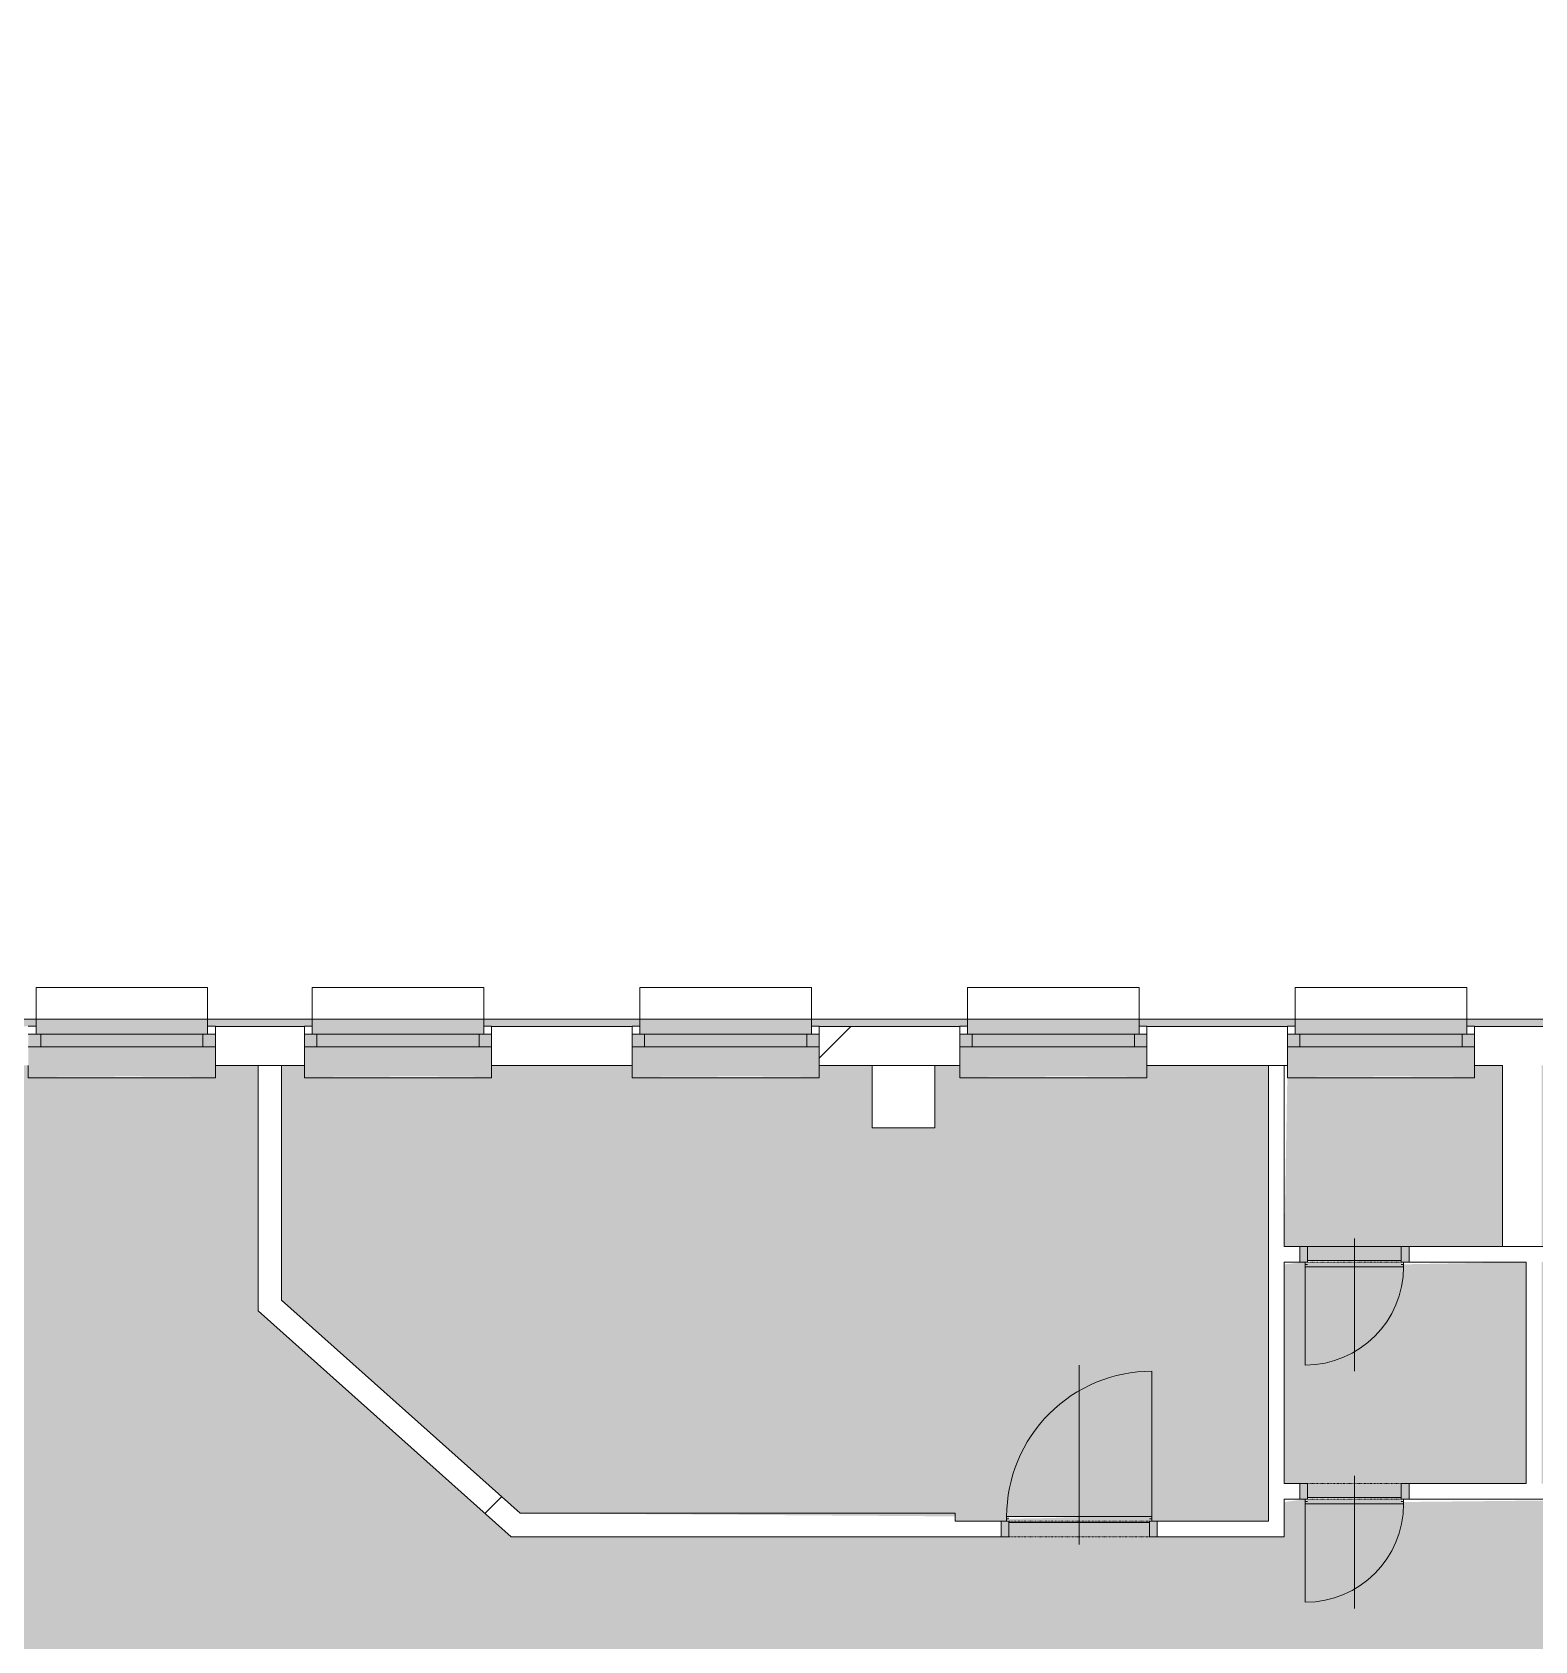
# Model space of a CAD drawing. Header units: millimetres. Extents: x -17526 to 472153, y -45352 to 20466.
# Drawn here: x 60352 to 69983, y -22415 to -12107 of the extents above; entities that cross this region are included whole.
import ezdxf

# ---------------------------------------------------------------- set-up
doc = ezdxf.new("R2010")
doc.units = ezdxf.units.MM
doc.linetypes.add('Čerchovaná se dvěma tečkami', pattern=[2.59, 1, -0.53, 0, -0.53, 0, -0.53])
for name, color, linetype, lineweight in [('A-DETL-GENF', 92, 'Continuous', 9), ('A-DETL-THIN', 151, 'Continuous', 9), ('A-DOOR', 31, 'Continuous', 9), ('A-DOOR-FRAM', 31, 'Continuous', 9), ('A-FLOR', 192, 'Continuous', 9), ('A-GENM', 13, 'Continuous', 9), ('A-GLAZ', 151, 'Continuous', 9), ('A-WALL', 113, 'Continuous', 9), ('A-WALL-PATT', 111, 'Continuous', 9), ('Q-SPCQ', 91, 'Continuous', 9), ('S-COLS', 52, 'Continuous', 9)]:
    doc.layers.add(name, color=color, linetype=linetype, lineweight=lineweight)
pattern_1 = [(45, (0, 0), (-4242.64, 4242.64), [])]

# ---------------------------------------------------------------- blocks, each defined once
blk = doc.blocks.new('DVERE_1k_oblozka - DD03_01_900x1970_koupelna-1549518-Mapka _ závislý 3')
at = {"layer": 'A-DOOR'}
h = blk.add_hatch(color=151, dxfattribs=at)
h.paths.add_polyline_path([(-500, 53), (-500, -47), (-450, -47), (-450, 53)])
h.paths.add_polyline_path([(500, 53), (450, 53), (450, -47), (500, -47)])
blk.add_hatch(color=151, dxfattribs=at).paths.add_polyline_path([(-450, -37), (-465, -77), (450, -62), (450, -37)])
for p, q in [((-500, 53), (-450, 53)), ((-500, -47), (-500, 53)), ((-450, 53), (-450, -47)), ((0, 103), (0, -1047)), ((450, 53), (500, 53)), ((450, -47), (450, 53)), ((500, 53), (500, -47)), ((-450, -47), (-500, -47)), ((-465, -47), (-465, -1007)), ((-465, -62), (-450, -62)), ((-465, -77), (-465, -62)), ((465, -77), (-465, -77)), ((-450, -37), (450, -37)), ((355, -77), (-355, -77)), ((500, -47), (450, -47)), ((450, -62), (465, -62)), ((465, -77), (465, -47)), ((465, -62), (465, -77))]:
    blk.add_line(p, q, dxfattribs=at)
at = {"layer": 'A-DOOR', "linetype": 'Čerchovaná se dvěma tečkami'}
for p, q in [((-450, 53), (450, 53)), ((-450, -47), (450, -47))]:
    blk.add_line(p, q, dxfattribs=at)
at = {"layer": 'A-DOOR'}
blk.add_arc((-465, -77), 930, 270, 0, dxfattribs=at)
at = {"layer": 'A-DOOR-FRAM'}
for p, q in [((-500, 53), (-450, 53)), ((-450, 53), (-450, -47)), ((450, -47), (450, 53)), ((500, 53), (450, 53)), ((-450, -47), (-500, -47)), ((450, -47), (500, -47))]:
    blk.add_line(p, q, dxfattribs=at)
blk = doc.blocks.new('DVERE_1k_oblozka - DD03_01_600x1970_koupelna-1549511-Mapka _ závislý 3')
at = {"layer": 'A-DOOR'}
h = blk.add_hatch(color=151, dxfattribs=at)
h.paths.add_polyline_path([(-300, -47), (-300, 53), (-350, 53), (-350, -47)])
h.paths.add_polyline_path([(300, -47), (350, -47), (350, 53), (300, 53)])
blk.add_hatch(color=151, dxfattribs=at).paths.add_polyline_path([(315, -77), (300, -37), (-300, -47), (-315, -77), (-109, -77)])
for p, q in [((-350, 53), (-300, 53)), ((-350, -47), (-350, 53)), ((-300, 53), (-300, -47)), ((0, 103), (0, -747)), ((300, 53), (350, 53)), ((300, -47), (300, 53)), ((350, 53), (350, -47)), ((-300, -47), (-350, -47)), ((-315, -47), (-315, -707)), ((-315, -62), (-300, -62)), ((-315, -77), (-315, -62)), ((315, -77), (-315, -77)), ((-300, -37), (300, -37)), ((205, -77), (-205, -77)), ((350, -47), (300, -47)), ((300, -62), (315, -62)), ((315, -77), (315, -47)), ((315, -62), (315, -77))]:
    blk.add_line(p, q, dxfattribs=at)
at = {"layer": 'A-DOOR', "linetype": 'Čerchovaná se dvěma tečkami'}
for p, q in [((-300, 53), (300, 53)), ((-300, -47), (300, -47))]:
    blk.add_line(p, q, dxfattribs=at)
at = {"layer": 'A-DOOR'}
blk.add_arc((-315, -77), 630, 270, 0, dxfattribs=at)
at = {"layer": 'A-DOOR-FRAM'}
for p, q in [((-350, 53), (-300, 53)), ((-300, 53), (-300, -47)), ((300, -47), (300, 53)), ((350, 53), (300, 53)), ((-300, -47), (-350, -47)), ((300, -47), (350, -47))]:
    blk.add_line(p, q, dxfattribs=at)
blk = doc.blocks.new('OKNO_1k_nadsvetlik - OKNO_1k_nadsvetlik_1200 x 1500-1969479-Mapka _ závislý 3')
at = {"layer": 'A-GLAZ'}
h = blk.add_hatch(color=256, dxfattribs=at)
h.paths.add_polyline_path([(600, -5), (600, 75), (520, 75), (520, -5)])
h.paths.add_polyline_path([(-520, -5), (-520, 75), (-600, 75), (-600, -5)])
blk.add_hatch(color=256, dxfattribs=at).paths.add_polyline_path([(-520, -5), (520, -5), (520, 75), (-520, 75)])
for p, q in [((-550, 126), (-600, 126)), ((-550, 75), (-550, 126)), ((550, 126), (550, 75)), ((600, 126), (550, 126)), ((-600, 75), (-550, 75)), ((-520, 75), (-600, 75)), ((520, 75), (-520, 75)), ((-520, 75), (-520, -5)), ((600, 75), (520, 75)), ((520, -5), (520, 75)), ((550, 75), (600, 75)), ((-600, -5), (-520, -5)), ((-520, -5), (520, -5)), ((520, -5), (600, -5))]:
    blk.add_line(p, q, dxfattribs=at)
blk = doc.blocks.new('parapet s nosem_vnitní - parapet s nosem_vnitní-1280356-Mapka _ závislý 3')
at = {"layer": 'A-GENM'}
for points in [[(-600, -190), (600, -190), (600, 0), (-600, 0), (-600, -120)], [(600, -197), (600, -190), (-233, -197)]]:
    blk.add_hatch(color=151, dxfattribs=at).paths.add_polyline_path(points)
for p, q in [((-600, -190), (-600, -120)), ((-600, -190), (-600, -200)), ((-600, -200), (600, -200)), ((-600, -200), (600, -200)), ((600, -120), (600, -190)), ((600, -200), (600, -190))]:
    blk.add_line(p, q, dxfattribs=at)
blk = doc.blocks.new('parapet_ext - parapet_ext-1802071-Mapka _ závislý 3')
at = {"layer": 'Q-SPCQ'}
blk.add_hatch(color=151, dxfattribs=at).paths.add_polyline_path([(-520, 0), (550, 0), (550, 96), (-550, 96), (-550, 0)])
for p, q in [((-550, 96), (-550, 300)), ((-550, 300), (550, 300)), ((550, 300), (550, 96)), ((-550, 51), (-550, 96)), ((550, 96), (550, 51))]:
    blk.add_line(p, q, dxfattribs=at)
blk = doc.blocks.new('OKNO_1k_nadsvetlik - OKNO_1k_nadsvetlik_1200 x 1500-V10-Mapka _ závislý 3')
at = {"layer": 'A-GLAZ'}
h = blk.add_hatch(color=256, dxfattribs=at)
h.paths.add_polyline_path([(600, -5), (600, 75), (520, 75), (520, -5)])
h.paths.add_polyline_path([(-600, -5), (-520, -5), (-520, 75), (-600, 75)])
blk.add_hatch(color=256, dxfattribs=at).paths.add_polyline_path([(-520, -5), (520, -5), (520, 75), (-520, 75)])
for p, q in [((-550, 126), (-600, 126)), ((-550, 75), (-550, 126)), ((550, 126), (550, 75)), ((600, 126), (550, 126)), ((-600, 75), (-550, 75)), ((-520, 75), (-600, 75)), ((520, 75), (-520, 75)), ((-520, 75), (-520, -5)), ((600, 75), (520, 75)), ((520, -5), (520, 75)), ((550, 75), (600, 75)), ((-600, -5), (-520, -5)), ((-520, -5), (520, -5)), ((520, -5), (600, -5))]:
    blk.add_line(p, q, dxfattribs=at)
blk = doc.blocks.new('parapet s nosem_vnitní - parapet s nosem_vnitní-V11-Mapka _ závislý 3')
at = {"layer": 'A-GENM'}
for points in [[(-600, -190), (600, -190), (600, 0), (-600, 0), (-600, -120)], [(600, -197), (600, -190), (-279, -197)]]:
    blk.add_hatch(color=151, dxfattribs=at).paths.add_polyline_path(points)
for p, q in [((-600, -190), (-600, -120)), ((-600, -190), (-600, -200)), ((-600, -200), (600, -200)), ((-600, -200), (600, -200)), ((600, -120), (600, -190)), ((600, -200), (600, -190))]:
    blk.add_line(p, q, dxfattribs=at)
blk = doc.blocks.new('OKNO_1k_nadsvetlik - OKNO_1k_nadsvetlik_1200 x 1500-V12-Mapka _ závislý 3')
at = {"layer": 'A-GLAZ'}
h = blk.add_hatch(color=256, dxfattribs=at)
h.paths.add_polyline_path([(600, -5), (600, 75), (520, 75), (520, -5)])
h.paths.add_polyline_path([(-600, -5), (-520, -5), (-520, 75), (-600, 75)])
blk.add_hatch(color=256, dxfattribs=at).paths.add_polyline_path([(-520, -5), (520, -5), (520, 75), (-520, 75)])
for p, q in [((-550, 126), (-600, 126)), ((-550, 75), (-550, 126)), ((550, 126), (550, 75)), ((600, 126), (550, 126)), ((-600, 75), (-550, 75)), ((-520, 75), (-600, 75)), ((520, 75), (-520, 75)), ((-520, 75), (-520, -5)), ((600, 75), (520, 75)), ((520, -5), (520, 75)), ((550, 75), (600, 75)), ((-600, -5), (-520, -5)), ((-520, -5), (520, -5)), ((520, -5), (600, -5))]:
    blk.add_line(p, q, dxfattribs=at)
blk = doc.blocks.new('parapet s nosem_vnitní - parapet s nosem_vnitní-V13-Mapka _ závislý 3')
at = {"layer": 'A-GENM'}
for points in [[(-600, -190), (600, -190), (600, 0), (-600, 0), (-600, -120)], [(600, -197), (600, -190), (-187, -197)]]:
    blk.add_hatch(color=151, dxfattribs=at).paths.add_polyline_path(points)
for p, q in [((-600, -190), (-600, -120)), ((-600, -190), (-600, -200)), ((-600, -200), (600, -200)), ((-600, -200), (600, -200)), ((600, -120), (600, -190)), ((600, -200), (600, -190))]:
    blk.add_line(p, q, dxfattribs=at)
blk = doc.blocks.new('OKNO_1k_nadsvetlik - OKNO_1k_nadsvetlik_1200 x 1500-V14-Mapka _ závislý 3')
at = {"layer": 'A-GLAZ'}
h = blk.add_hatch(color=256, dxfattribs=at)
h.paths.add_polyline_path([(600, -5), (600, 75), (520, 75), (520, -5)])
h.paths.add_polyline_path([(-520, -5), (-520, 75), (-600, 75), (-600, -5)])
blk.add_hatch(color=256, dxfattribs=at).paths.add_polyline_path([(-520, -5), (520, -5), (520, 75), (-520, 75)])
for p, q in [((-550, 126), (-600, 126)), ((-550, 75), (-550, 126)), ((550, 126), (550, 75)), ((600, 126), (550, 126)), ((-600, 75), (-550, 75)), ((-520, 75), (-600, 75)), ((520, 75), (-520, 75)), ((-520, 75), (-520, -5)), ((600, 75), (520, 75)), ((520, -5), (520, 75)), ((550, 75), (600, 75)), ((-600, -5), (-520, -5)), ((-520, -5), (520, -5)), ((520, -5), (600, -5))]:
    blk.add_line(p, q, dxfattribs=at)
blk = doc.blocks.new('parapet s nosem_vnitní - parapet s nosem_vnitní-V15-Mapka _ závislý 3')
at = {"layer": 'A-GENM'}
for points in [[(-600, -190), (600, -190), (600, 0), (-600, 0), (-600, -120)], [(600, -197), (600, -190), (-141, -197)]]:
    blk.add_hatch(color=151, dxfattribs=at).paths.add_polyline_path(points)
for p, q in [((-600, -190), (-600, -120)), ((-600, -190), (-600, -200)), ((-600, -200), (600, -200)), ((-600, -200), (600, -200)), ((600, -120), (600, -190)), ((600, -200), (600, -190))]:
    blk.add_line(p, q, dxfattribs=at)
blk = doc.blocks.new('OKNO_1k_nadsvetlik - OKNO_1k_nadsvetlik_1200 x 1500-V16-Mapka _ závislý 3')
at = {"layer": 'A-GLAZ'}
h = blk.add_hatch(color=256, dxfattribs=at)
h.paths.add_polyline_path([(600, -5), (600, 75), (520, 75), (520, -5)])
h.paths.add_polyline_path([(-600, -5), (-520, -5), (-520, 75), (-600, 75)])
blk.add_hatch(color=256, dxfattribs=at).paths.add_polyline_path([(-520, -5), (520, -5), (520, 75), (-520, 75)])
for p, q in [((-550, 126), (-600, 126)), ((-550, 75), (-550, 126)), ((550, 126), (550, 75)), ((600, 126), (550, 126)), ((-600, 75), (-550, 75)), ((-520, 75), (-600, 75)), ((520, 75), (-520, 75)), ((-520, 75), (-520, -5)), ((600, 75), (520, 75)), ((520, -5), (520, 75)), ((550, 75), (600, 75)), ((-600, -5), (-520, -5)), ((-520, -5), (520, -5)), ((520, -5), (600, -5))]:
    blk.add_line(p, q, dxfattribs=at)
blk = doc.blocks.new('parapet s nosem_vnitní - parapet s nosem_vnitní-V17-Mapka _ závislý 3')
at = {"layer": 'A-GENM'}
for points in [[(-600, -190), (600, -190), (600, 0), (-600, 0), (-600, -120)], [(600, -197), (600, -190), (-424, -197)]]:
    blk.add_hatch(color=151, dxfattribs=at).paths.add_polyline_path(points)
for p, q in [((-600, -190), (-600, -120)), ((-600, -190), (-600, -200)), ((-600, -200), (600, -200)), ((-600, -200), (600, -200)), ((600, -120), (600, -190)), ((600, -200), (600, -190))]:
    blk.add_line(p, q, dxfattribs=at)

msp = doc.modelspace()

# ---------------------------------------------------------------- hatches: boundary and pattern name
at = {"layer": 'A-DETL-GENF'}
h = msp.add_hatch(color=151, dxfattribs=at)
h.paths.add_polyline_path([(77598, -23537), (77598, -23437), (75544, -23436), (75495, -23331), (74767, -23154), (75827, -22659), (75099, -22483), (75050, -22377), (73337, -22377), (73337, -23531), (77440, -23537)])
h.paths.add_polyline_path([(52787, -23449), (53491, -23449), (53476, -23166), (53461, -23166), (53476, -22266), (53491, -22251), (53491, -21375), (53271, -21375), (53271, -21125), (53491, -21125), (53491, -19774), (53241, -19774), (53241, -19524), (53490, -19524), (53456, -18120), (53414, -17412), (52625, -17441), (52622, -17444), (51725, -17434), (51722, -17426), (50845, -17457), (50842, -17459), (49945, -17454), (49942, -17442), (48747, -17456), (48747, -19580), (49780, -19580), (51257, -21056), (51257, -23449), (51887, -23449), (51887, -23374), (52787, -23379)])
h.paths.add_polyline_path([(53747, -21566), (54117, -21566), (54117, -19130), (53741, -19114), (53741, -21566)])
h.paths.add_polyline_path([(54317, -21566), (54333, -21566), (54317, -21526)])
h.paths.add_polyline_path([(95207, -20315), (96140, -20315), (96140, -17928), (91514, -17928), (91514, -19075), (94484, -19075), (94484, -19175), (93889, -19176), (93945, -19296), (94464, -19422), (94464, -19640), (93579, -20061), (94394, -20259), (94420, -20315), (94450, -20315)])
h.paths.add_polyline_path([(58351, -20291), (58336, -20151), (58321, -20151), (58336, -19551), (58351, -19536), (58351, -19114), (55501, -19114), (55559, -19238), (56386, -19461), (55501, -19873), (55501, -20109), (56024, -20237), (56049, -20291), (57247, -20291)])
h.paths.add_polyline_path([(58449, -20151), (58451, -20151), (58449, -19551), (58361, -19551), (58361, -20151), (58426, -20151)])
h.paths.add_polyline_path([(59476, -18728), (59712, -18728), (59712, -18608), (58612, -18608), (58612, -18728), (58702, -18728)])
h.paths.add_polyline_path([(59762, -18528), (59762, -18432), (57270, -18442), (57270, -18478), (58562, -18478), (58562, -18528), (59712, -18528)])
h.paths.add_polyline_path([(60012, -18478), (60377, -18477), (60377, -18432), (60012, -18432)])
h.paths.add_polyline_path([(67497, -18478), (68447, -18477), (68447, -18432), (67447, -18432), (67447, -18477), (67497, -18477)])
h.paths.add_polyline_path([(70027, -18478), (70189, -18477), (70189, -18432), (69547, -18432), (69547, -18477), (69777, -18478)])
h.paths.add_polyline_path([(71347, -18478), (71368, -18455), (71347, -18432), (71239, -18432), (71239, -18477), (71289, -18478)])
h.paths.add_polyline_path([(65737, -18478), (66347, -18477), (66347, -18432), (65347, -18432), (65347, -18477), (65397, -18478)])
h.paths.add_polyline_path([(61951, -18478), (62147, -18477), (62147, -18432), (61477, -18432), (61477, -18477), (61801, -18478)])
h.paths.add_polyline_path([(53732, -18478), (53767, -18478), (53767, -16846), (53747, -16846), (53747, -17196), (53659, -17196), (53724, -18472), (53724, -18478)])
h.paths.add_polyline_path([(54342, -18478), (57020, -18478), (57012, -17225), (54017, -17225), (54017, -18478), (54333, -18478)])
h.paths.add_polyline_path([(64197, -18478), (64197, -18477), (64247, -18477), (64247, -18432), (63247, -18432), (63247, -18477), (63297, -18478)])
h.paths.add_polyline_path([(95175, -17238), (96390, -17238), (96390, -17143), (95274, -17143), (95275, -17238), (95207, -17238)])
h.paths.add_polyline_path([(94973, -16893), (94523, -16893), (94523, -16493), (94972, -16493), (94972, -16613)])
h.paths.add_polyline_path([(91545, -17238), (94975, -17238), (94967, -15305), (91564, -15317), (91575, -15516), (91590, -15516), (91561, -16317), (91546, -16317), (91530, -17238)])
h.paths.add_polyline_path([(77440, -17238), (77627, -17238), (77627, -17170), (78146, -17170), (78142, -15722), (75375, -15722), (75375, -15862), (75285, -15862), (75285, -16662), (75375, -16662), (75375, -17238), (76933, -17238)])
h.paths.add_polyline_path([(71788, -17238), (75275, -17238), (75260, -16662), (75245, -16662), (75260, -15862), (75275, -15847), (75260, -15722), (71706, -15722), (71713, -16250), (71783, -16251), (71788, -17238)])
h.paths.add_polyline_path([(91414, -17238), (91430, -17238), (91464, -16315), (91536, -16315), (91536, -15516), (91460, -15515), (91461, -15317), (90132, -15322), (90129, -13417), (90219, -13417), (90218, -12617), (90128, -12617), (90124, -9897), (90214, -9897), (90213, -9097), (90123, -9097), (90119, -6517), (90209, -6517), (90208, -5717), (90118, -5717), (90116, -4805), (89842, -4820), (89842, -4835), (89042, -4820), (89027, -4805), (88539, -4805), (88538, -7501), (88924, -7494), (88931, -7894), (88511, -7901), (88510, -10505), (88918, -10491), (88932, -10891), (88483, -10907), (88504, -11225), (88510, -11225), (88497, -13225), (88477, -13225), (88496, -14215), (88503, -14215), (88489, -16215), (88469, -16215), (88489, -16493), (88932, -16493), (88932, -16893), (88467, -16893), (88469, -17238), (91309, -17238)])
h.paths.add_polyline_path([(71347, -16302), (71358, -16301), (71347, -16301)])
h.paths.add_polyline_path([(78140, -15622), (78141, -15622), (78137, -15215), (78015, -15216), (78020, -14216), (78137, -14215), (78131, -13220), (78009, -13220), (78014, -12221), (78131, -12220), (78128, -11931), (77710, -11933), (77708, -11533), (78128, -11531), (78121, -11220), (78002, -11221), (78007, -10221), (78124, -10220), (78118, -9215), (77996, -9215), (78001, -8216), (78118, -8215), (78107, -7215), (77990, -7216), (77995, -6216), (78112, -6215), (78107, -5950), (77709, -5950), (77709, -5392), (76235, -5392), (76235, -15622), (76695, -15607), (76695, -15592), (77595, -15607), (77610, -15622), (78137, -15622)])
h.paths.add_polyline_path([(72826, -15622), (76135, -15622), (76120, -14602), (76105, -14602), (76120, -13802), (76135, -13787), (76135, -12893), (71693, -12952), (71701, -13745), (71772, -13745), (71767, -14745), (71701, -14746), (71706, -15622)])
h.paths.add_polyline_path([(90231, -15201), (94967, -15185), (94953, -14407), (94835, -14408), (94844, -12408), (94956, -12407), (94953, -11717), (90226, -11717), (90244, -12616), (90258, -12617), (90243, -13417), (90229, -13417), (90229, -13467)])
h.paths.add_polyline_path([(88174, -14214), (88174, -14214), (88175, -13578)])
h.paths.add_polyline_path([(71743, -12852), (76135, -12793), (76120, -12662), (76105, -12662), (76120, -11862), (76135, -11847), (76135, -5528), (72092, -5528), (72092, -5928), (71710, -5928), (71734, -6200), (71737, -6200), (71721, -7200), (71716, -7201), (71744, -8200), (71746, -8200), (71730, -9200), (71726, -9201), (71753, -10210), (71755, -10210), (71750, -11210), (71735, -11211), (71738, -11534), (72111, -11534), (72123, -11922), (71738, -11935), (71741, -12442)])
h.paths.add_polyline_path([(94543, -11617), (94543, -10497), (94953, -10497), (94940, -10407), (94819, -10408), (94828, -8408), (94940, -8407), (94939, -8217), (90221, -8217), (90239, -9096), (90253, -9097), (90238, -9897), (90224, -9897), (90239, -11617), (91238, -11617), (91238, -11017), (91558, -11017), (91558, -11617), (93363, -11617)])
h.paths.add_polyline_path([(88182, -11224), (88182, -11224), (88183, -10907)])
h.paths.add_polyline_path([(78324, -10220), (78324, -10220), (78324, -10171)])
h.paths.add_polyline_path([(78318, -8215), (78318, -8215), (78317, -7901)])
h.paths.add_polyline_path([(88190, -8214), (88190, -8214), (88191, -7901)])
h.paths.add_polyline_path([(94939, -8117), (94928, -7407), (94807, -7408), (94816, -5408), (94928, -5407), (94925, -4805), (90216, -4805), (90234, -5716), (90248, -5717), (90233, -6517), (90219, -6517), (90226, -8117), (94529, -8117), (94529, -7517), (94936, -7517), (94938, -7901)])
h.paths.add_polyline_path([(78312, -6215), (78312, -6215), (78311, -5950)])
h.paths.add_polyline_path([(89872, -4705), (94925, -4705), (94924, -4398), (94796, -4398), (94804, -2398), (94916, -2397), (94911, -1905), (94524, -1906), (94523, -1466), (92103, -1498), (92102, -1504), (90103, -1495), (90102, -1483), (88955, -1489), (88955, -1897), (88547, -1899), (88547, -4705), (89842, -4705)])
at = {"layer": 'A-FLOR'}
h = msp.add_hatch(color=151, dxfattribs=at)
h.paths.add_polyline_path([(69940, -30077), (70430, -30077), (70430, -29899), (71630, -29907), (71630, -30077), (71740, -30077), (71740, -29536), (72140, -29536), (72140, -24894), (71350, -24909), (71347, -24924), (70550, -24909), (70535, -24894), (69940, -24894), (69940, -29907)])
h.paths.add_polyline_path([(63015, -30047), (63250, -30047), (63250, -29897), (65650, -29907), (65650, -30047), (65744, -30042), (65744, -29677), (65994, -29677), (65994, -26755), (64257, -25177), (64160, -25192), (64160, -25207), (63260, -25192), (63245, -25177), (63028, -25177), (63016, -29474)])
h.paths.add_polyline_path([(54250, -30047), (54250, -29902), (55150, -29907), (55150, -30047), (55450, -30047), (55450, -29899), (56650, -29907), (56650, -30047), (56951, -30047), (56951, -23684), (56233, -23708), (56228, -23718), (55328, -23703), (55328, -23693), (54161, -23700), (54161, -23970), (53741, -23970), (53741, -24139), (53820, -24139), (53811, -25639), (53741, -25639), (53741, -29536), (54141, -29536), (54160, -30047)])
h.paths.add_polyline_path([(62865, -30047), (62865, -25177), (62630, -25192), (62630, -25207), (61730, -25192), (61715, -25177), (61680, -25177), (61667, -25177), (59851, -26630), (59891, -29677), (60251, -29677), (60251, -29897), (62650, -29907), (62650, -30047), (62865, -30047)])
h.paths.add_polyline_path([(57101, -30047), (57250, -30047), (57250, -29897), (59650, -29907), (59650, -30047), (59740, -30042), (59700, -26558), (61489, -25127), (61291, -24955), (61270, -24943), (60666, -24296), (60666, -24274), (60251, -23844), (60251, -23917), (59851, -23917), (59849, -23667), (57101, -23699), (57101, -29907)])
h.paths.add_polyline_path([(66144, -30047), (66240, -30042), (66240, -29847), (69840, -29847), (69840, -23687), (66137, -23687), (66137, -23937), (65737, -23937), (65737, -23710), (65208, -24290), (65198, -24312), (64568, -24933), (64552, -24937), (64408, -25102), (66144, -26688), (66144, -30042)])
h.paths.add_polyline_path([(95610, -28719), (95740, -28719), (95740, -28319), (96140, -28319), (96140, -25308), (91709, -25276), (91724, -25291), (90809, -25267), (90794, -25252), (90125, -25252), (90125, -28719), (90190, -28719), (90190, -28640), (92590, -28649), (92590, -28719), (93190, -28719), (93190, -28642), (94390, -28649), (94390, -28719), (94710, -28719), (94710, -28644), (95610, -28649)])
h.paths.add_polyline_path([(83600, -28719), (83725, -28719), (83725, -28319), (84125, -28339), (84125, -28719), (84240, -28719), (84240, -28640), (86640, -28649), (86640, -28719), (86700, -28719), (86700, -25759), (86840, -25759), (86835, -24859), (86700, -24859), (86700, -24282), (86727, -24282), (85888, -23477), (85976, -23368), (85335, -22753), (85238, -22854), (85061, -22684), (83730, -22684), (83730, -22434), (83350, -22434), (83350, -22294), (82550, -22294), (82550, -22434), (81505, -22434), (81505, -22294), (80705, -22294), (80705, -22434), (80320, -22434), (80320, -22684), (80025, -22684), (80025, -28590), (83600, -28599)])
h.paths.add_polyline_path([(89725, -28719), (89725, -28319), (89975, -28319), (89975, -24432), (86850, -24432), (86865, -24859), (86880, -24859), (86865, -25759), (86850, -25774), (86850, -28719), (87140, -28719), (87140, -28640), (89540, -28649), (89540, -28719)])
h.paths.add_polyline_path([(79400, -28719), (79925, -28719), (79925, -23677), (79309, -23682), (79323, -23697), (78508, -23668), (78493, -23653), (78128, -23652), (78128, -23957), (77700, -23957), (77690, -26068), (77690, -28319), (78090, -28339), (78090, -28719), (78200, -28719), (78200, -28642), (79400, -28649)])
h.paths.add_polyline_path([(91709, -25251), (91711, -25111), (96140, -25158), (96140, -24364), (96061, -24364), (96070, -22864), (96140, -22864), (96140, -22684), (95740, -22684), (95739, -22468), (91697, -22421), (91522, -22682), (91524, -22692), (90946, -23402), (90930, -23405), (90125, -24439), (90125, -25094), (90811, -25102), (90811, -25242), (91709, -25251)])
h.paths.add_polyline_path([(72400, -25069), (72400, -24889), (77590, -24889), (77587, -23647), (72240, -23647), (72240, -24889), (72390, -24894), (72397, -25019)])
h.paths.add_polyline_path([(63210, -25027), (64268, -25016), (65696, -23537), (69640, -23537), (69640, -23167), (69940, -23167), (69940, -24794), (72140, -24794), (72140, -23937), (71740, -23937), (71740, -23527), (73337, -23527), (73337, -22377), (76977, -22377), (76978, -21817), (78037, -21817), (78030, -23437), (77598, -23437), (77598, -23537), (78510, -23553), (78510, -23643), (79309, -23643), (79310, -23567), (79925, -23567), (79925, -22684), (79900, -22684), (79900, -22234), (80320, -22234), (80320, -22284), (80705, -22269), (80705, -22254), (81505, -22269), (81520, -22284), (82550, -22269), (82550, -22254), (83350, -22269), (83365, -22284), (84130, -22284), (84130, -22534), (85121, -22534), (85352, -22735), (85374, -22735), (86002, -23358), (86002, -23379), (86943, -24282), (90057, -24282), (90842, -23303), (90952, -23360), (91469, -22668), (91381, -22582), (91532, -22355), (91538, -21754), (91628, -21754), (91628, -20955), (91547, -20954), (91548, -20380), (91514, -20379), (91514, -19226), (91489, -19226), (91489, -19175), (91414, -19175), (91399, -18955), (91384, -18955), (91399, -18355), (91414, -18340), (91414, -17238), (88466, -17238), (88465, -17408), (87440, -17408), (87440, -17535), (86240, -17528), (86240, -17408), (86001, -17408), (86026, -20311), (85240, -20303), (85240, -20201), (84440, -20201), (84440, -20311), (81040, -20332), (79990, -20354), (79990, -20188), (79600, -20188), (79600, -20098), (78800, -20098), (78800, -20188), (77760, -20188), (77753, -17808), (77627, -17808), (77627, -17238), (75375, -17238), (75390, -17852), (75405, -17852), (75390, -18652), (75375, -18667), (75390, -19775), (75405, -19775), (75390, -20375), (75375, -20390), (75375, -20657), (73272, -20657), (73272, -20281), (73124, -20296), (73124, -20311), (72524, -20296), (72509, -20281), (72109, -20281), (72109, -21508), (71460, -21526), (71457, -21538), (70857, -21523), (70842, -21508), (69130, -21526), (69142, -21538), (68527, -21523), (68512, -21508), (68377, -21526), (68377, -21748), (67513, -21748), (67513, -21658), (66613, -21658), (66613, -21748), (63423, -21748), (61801, -20301), (61801, -18728), (61527, -18728), (61527, -18805), (60327, -18798), (60327, -18728), (60251, -18728), (60251, -20626), (60161, -20626), (60161, -21426), (60251, -21426), (60251, -21716), (55331, -21716), (55328, -22136), (53741, -22136), (53741, -22266), (53501, -22266), (53512, -23166), (53741, -23166), (53747, -23552), (55327, -23544), (55331, -23683), (56228, -23678), (56228, -23538), (58122, -23527), (58122, -23363), (58346, -23362), (58347, -23526), (60251, -23517), (60251, -23628), (61601, -25027), (63028, -25027)])
h.paths.add_polyline_path([(89740, -22689), (89740, -22289), (90140, -22289), (90125, -22689), (90057, -22689)])
h.paths.add_polyline_path([(91697, -22421), (91696, -22389), (91684, -22401)])
h.paths.add_polyline_path([(95740, -22318), (95740, -22284), (96140, -22270), (96140, -20426), (94623, -20479), (91653, -20443), (91668, -20950), (91677, -20956), (91653, -21755), (91638, -21771), (91638, -22270), (95724, -22318)])
h.paths.add_polyline_path([(66598, -21648), (66613, -21633), (66613, -21618), (67513, -21633), (67528, -21648), (68277, -21648), (68277, -18728), (67497, -18728), (67497, -18805), (66297, -18798), (66297, -18728), (66137, -18728), (66137, -19128), (65737, -19128), (65737, -18728), (65397, -18728), (65397, -18805), (64197, -18798), (64197, -18728), (63297, -18728), (63297, -18805), (62097, -18798), (62097, -18728), (61951, -18728), (61951, -20233), (63480, -21598), (66268, -21618), (66268, -21648), (66563, -21648)])
h.paths.add_polyline_path([(60151, -21566), (60136, -21426), (60121, -21426), (60136, -20626), (60151, -20611), (60151, -19128), (59851, -19128), (59851, -18728), (58451, -18728), (58451, -20311), (58476, -20311), (58476, -20412), (58451, -20412), (58451, -21566)])
h.paths.add_polyline_path([(69127, -21498), (69142, -21408), (69927, -21408), (69927, -19988), (69127, -20003), (69127, -20018), (68527, -20003), (68512, -19988), (68377, -20003), (68377, -21408), (68527, -21408), (68527, -21498), (68718, -21498)])
h.paths.add_polyline_path([(71347, -21498), (71457, -21498), (71457, -21408), (71602, -21408), (71589, -19988), (71457, -20003), (71457, -20018), (70857, -20003), (70842, -19988), (70027, -19988), (70027, -21408), (70857, -21408), (70857, -21498)])
h.paths.add_polyline_path([(72029, -21408), (72009, -20281), (71702, -20281), (71702, -21408), (72009, -21408)])
h.paths.add_polyline_path([(74277, -20557), (75275, -20557), (75275, -20375), (75365, -20375), (75365, -19775), (75275, -19775), (75275, -19337), (74277, -19337), (74292, -19792), (74307, -19792), (74292, -20392), (74277, -20402), (74277, -20442)])
h.paths.add_polyline_path([(74177, -20557), (74177, -20392), (74267, -20392), (74267, -19792), (74177, -19792), (74177, -19337), (73372, -19337), (73372, -20557)])
h.paths.add_polyline_path([(94623, -20379), (96140, -20315), (94426, -20329), (94450, -20377)])
h.paths.add_polyline_path([(72524, -20271), (73124, -20271), (73124, -20181), (73272, -20181), (73272, -19237), (73682, -19237), (73682, -17627), (72115, -17627), (72115, -17888), (71716, -17888), (71740, -18728), (72240, -18728), (72240, -18867), (72375, -18867), (72390, -20181), (72524, -20181)])
h.paths.add_polyline_path([(80110, -20231), (82036, -20191), (82036, -17408), (81752, -17408), (81752, -17535), (80552, -17528), (80552, -17408), (79952, -17408), (79952, -17535), (78752, -17528), (78752, -17408), (78250, -17408), (78250, -20088), (78800, -20073), (78800, -20058), (79600, -20073), (79615, -20088), (80110, -20088), (80110, -20191)])
h.paths.add_polyline_path([(85290, -20191), (85666, -20191), (85667, -20053), (85850, -20051), (85826, -17408), (85610, -17408), (85610, -17535), (84410, -17528), (84410, -17408), (84089, -17408), (84089, -17808), (83689, -17808), (83689, -17408), (83560, -17408), (83560, -17535), (82360, -17528), (82360, -17408), (82136, -17408), (82136, -20191), (84440, -20176), (84440, -20161), (85240, -20176), (85255, -20191)])
h.paths.add_polyline_path([(72275, -20181), (72275, -18967), (72240, -18967), (72240, -19138), (71740, -19138), (71720, -18967), (71520, -18967), (71520, -18728), (71289, -18733), (71289, -18805), (70139, -18798), (70139, -18728), (70027, -18728), (70027, -19888), (71702, -19888), (71702, -20181), (72209, -20181)])
h.paths.add_polyline_path([(69157, -19888), (69777, -19888), (69777, -18728), (69597, -18728), (69597, -18805), (68397, -18798), (68377, -19888), (69127, -19888)])
h.paths.add_polyline_path([(74277, -19237), (75275, -19237), (75275, -18652), (75365, -18652), (75365, -17852), (75275, -17852), (75275, -17627), (73782, -17627), (73782, -19237), (74177, -19237)])
h.paths.add_polyline_path([(54333, -19114), (58351, -19105), (58351, -19072), (54317, -19114)])
h.paths.add_polyline_path([(91514, -18955), (91514, -18355), (91424, -18355), (91424, -18955)])
h.paths.add_polyline_path([(54161, -18911), (58351, -18872), (58351, -18728), (54161, -18730), (54161, -18910)])
h.paths.add_polyline_path([(96140, -17928), (96140, -17888), (95740, -17888), (95740, -17488), (91514, -17488), (91514, -17928), (95740, -17928)])
h.paths.add_polyline_path([(90126, -17888), (89726, -17866), (89726, -17488), (90126, -17488), (90126, -17880)])
h.paths.add_polyline_path([(72115, -17527), (75275, -17527), (75275, -17238), (71713, -17251), (71715, -17488), (72115, -17488)])
at = {"layer": 'A-WALL'}
msp.add_hatch(color=151, dxfattribs=at).paths.add_polyline_path([(68718, -19978), (69127, -19978), (69127, -19888), (68527, -19888), (68527, -19978), (68563, -19978)])
at = {"layer": 'A-WALL-PATT'}
h = msp.add_hatch(dxfattribs=at)
h.set_pattern_fill('FP_37', color=256, angle=45, style=0, pattern_type=2)
h.set_pattern_definition([(45, (65350, -18728), (-5747.4, 5747.4), []), (360, (74507.6, -16036), (5747.4, 5747.4), [1016, -10478.7]), (45, (75523.6, -16036), (-5747.4, 5747.4), [1016, -7112]), (90, (76242, -15317.6), (-5747.4, 5747.4), [1016, -10478.7]), (135, (76242, -14302), (-5747.4, -5747.4), [1016, -7112]), (360, (74507.6, -13583), (5747.4, 5747.4), [1016, -10478.7]), (45, (73789, -14302), (-5747.4, 5747.4), [1016, -7112]), (90, (73789, -15317.6), (-5747.4, 5747.4), [1016, -10478.7]), (135, (74507.6, -16036), (-5747.4, -5747.4), [1016, -7112]), (45, (77171, -12654), (-5747.4, 5747.4), [2032, -6096])])
h.paths.add_polyline_path([(70139, -18728), (70139, -18478), (69597, -18478), (69597, -18728), (70027, -18728)])
h.paths.add_polyline_path([(68377, -18728), (68397, -18728), (68377, -18478), (67497, -18478), (67497, -18728), (68277, -18728)])
h.paths.add_polyline_path([(71289, -18728), (71470, -18728), (71469, -18478), (71289, -18478)])
h.paths.add_polyline_path([(53491, -18728), (58612, -18728), (58612, -18658), (58562, -18658), (58562, -18478), (53480, -18484), (53482, -18728)])
h.paths.add_polyline_path([(59851, -18728), (60327, -18728), (60327, -18478), (59762, -18478), (59762, -18658), (59712, -18658), (59712, -18728), (59762, -18728)])
h.paths.add_polyline_path([(66297, -18728), (66297, -18478), (65397, -18478), (65397, -18728), (66137, -18728)])
h.paths.add_polyline_path([(63297, -18728), (64197, -18728), (64197, -18478), (63297, -18478)])
h.paths.add_polyline_path([(62097, -18728), (62097, -18478), (61527, -18478), (61527, -18728), (61951, -18728)])
h = msp.add_hatch(dxfattribs=at)
h.set_pattern_fill('FP_66', color=256, angle=45, style=0, pattern_type=2)
h.set_pattern_definition([(315, (69777, -22182), (5747, 5747), []), (270, (72469, -31340), (5747.4, -5747.4), [1016, -10478.7]), (315, (72469, -32356), (5747.4, 5747.4), [1016, -7112]), (9e-14, (73187.3, -33074), (5747.4, 5747.4), [1016, -10478.7]), (45, (74203, -33074), (-5747.4, 5747.4), [1016, -7112]), (270, (74922, -31340), (5747.4, -5747.4), [1016, -10478.7]), (315, (74203, -30621), (5747.4, 5747.4), [1016, -7112]), (9e-14, (73187.3, -30621.4), (5747.4, 5747.4), [1016, -10478.7]), (45, (72469, -31340), (-5747.4, 5747.4), [1016, -7112]), (315, (75850.6, -34003), (5747.4, 5747.4), [2032, -6096])])
h.paths.add_polyline_path([(70027, -19888), (70027, -18728), (69777, -18728), (69777, -19888)])
h = msp.add_hatch(dxfattribs=at)
h.set_pattern_fill('FP_4', color=256, style=0, pattern_type=2)
h.set_pattern_definition(pattern_1)
h.paths.add_polyline_path([(63480, -21598), (61951, -20233), (61951, -20434), (63255, -21598)])
h = msp.add_hatch(dxfattribs=at)
h.set_pattern_fill('FP_4', color=256, style=0, pattern_type=2)
h.set_pattern_definition(pattern_1)
h.paths.add_polyline_path([(70807, -21508), (70807, -21408), (69177, -21408), (69177, -21508), (70772, -21508)])
h.paths.add_polyline_path([(71507, -21508), (72127, -21508), (72127, -21408), (71507, -21408)])
h.paths.add_polyline_path([(68377, -21508), (68477, -21508), (68477, -21408), (68377, -21408)])
at = {"layer": 'S-COLS'}
h = msp.add_hatch(dxfattribs=at)
h.set_pattern_fill('FP_61', color=256, style=0, pattern_type=2)
h.set_pattern_definition([(45, (0, 0), (-7184.2, 7184.2), []), (45, (2874, 0), (-7184.2, 7184.2), []), (45, (8621, 0), (-4310.5, 10057.9), [4064, -2032, 67.06, -1964.94])])
h.paths.add_polyline_path([(65737, -18728), (65737, -19128), (66137, -19128), (66137, -18728)])

# ---------------------------------------------------------------- linework, layer by layer
at = {"layer": 'A-DETL-THIN'}
msp.add_line((71347, -18432), (57247, -18432), dxfattribs=at)
at = {"layer": 'A-WALL'}
for p, q in [((62097, -18478), (61527, -18478)), ((61527, -18478), (61527, -18728)), ((62097, -18728), (62097, -18478)), ((64197, -18478), (63297, -18478)), ((63297, -18478), (63297, -18728)), ((64197, -18728), (64197, -18478)), ((66297, -18478), (65397, -18478)), ((65397, -18478), (65397, -18728)), ((66297, -18728), (66297, -18478)), ((68397, -18478), (67497, -18478)), ((67497, -18478), (67497, -18728)), ((68397, -18728), (68397, -18478)), ((70139, -18478), (69597, -18478)), ((69597, -18478), (69597, -18728)), ((61527, -18728), (62097, -18728)), ((61801, -18728), (61801, -20301)), ((61951, -20233), (61951, -18728)), ((63297, -18728), (64197, -18728)), ((65397, -18728), (66297, -18728)), ((67497, -18728), (68397, -18728)), ((68277, -18728), (68277, -21648)), ((68377, -19888), (68377, -18728)), ((69597, -18728), (69777, -18728)), ((69777, -18728), (69777, -19888)), ((68477, -19888), (68377, -19888)), ((68527, -19888), (69127, -19888)), ((70807, -19888), (69177, -19888)), ((68377, -21408), (68377, -19988)), ((68377, -19988), (68477, -19988)), ((69177, -19988), (69927, -19988)), ((69927, -19988), (69927, -21408)), ((61801, -20301), (63423, -21748)), ((63480, -21598), (61951, -20233)), ((68477, -21408), (68377, -21408)), ((69927, -21408), (69177, -21408)), ((68377, -21748), (68377, -21508)), ((68377, -21508), (68477, -21508)), ((69177, -21508), (70807, -21508)), ((66268, -21598), (63480, -21598)), ((66268, -21648), (66268, -21598)), ((66563, -21648), (66268, -21648)), ((68277, -21648), (67563, -21648)), ((63423, -21748), (66563, -21748)), ((67563, -21748), (68377, -21748))]:
    msp.add_line(p, q, dxfattribs=at)
at = {"layer": 'S-COLS'}
for p, q in [((66137, -18728), (65737, -18728)), ((65737, -18728), (65737, -19128)), ((66137, -19128), (66137, -18728)), ((65737, -19128), (66137, -19128))]:
    msp.add_line(p, q, dxfattribs=at)

# ---------------------------------------------------------------- block references
at = {"layer": 'A-DOOR'}
for p in [(68827, -19941), (68827, -21461)]:
    msp.add_blockref('DVERE_1k_oblozka - DD03_01_600x1970_koupelna-1549511-Mapka _ závislý 3', p, dxfattribs=at)
at = {"layer": 'A-DOOR', "rotation": 180}
msp.add_blockref('DVERE_1k_oblozka - DD03_01_900x1970_koupelna-1549518-Mapka _ závislý 3', (67063, -21695), dxfattribs=at)
at = {"layer": 'A-GENM'}
for name, p in [('parapet s nosem_vnitní - parapet s nosem_vnitní-V17-Mapka _ závislý 3', (60927, -18608)), ('parapet s nosem_vnitní - parapet s nosem_vnitní-V15-Mapka _ závislý 3', (62697, -18608)), ('parapet s nosem_vnitní - parapet s nosem_vnitní-V13-Mapka _ závislý 3', (64797, -18608)), ('parapet s nosem_vnitní - parapet s nosem_vnitní-1280356-Mapka _ závislý 3', (66897, -18608)), ('parapet s nosem_vnitní - parapet s nosem_vnitní-V11-Mapka _ závislý 3', (68997, -18608))]:
    msp.add_blockref(name, p, dxfattribs=at)
at = {"layer": 'A-GLAZ'}
for name, p in [('OKNO_1k_nadsvetlik - OKNO_1k_nadsvetlik_1200 x 1500-V16-Mapka _ závislý 3', (60927, -18603)), ('OKNO_1k_nadsvetlik - OKNO_1k_nadsvetlik_1200 x 1500-V14-Mapka _ závislý 3', (62697, -18603)), ('OKNO_1k_nadsvetlik - OKNO_1k_nadsvetlik_1200 x 1500-V12-Mapka _ závislý 3', (64797, -18603)), ('OKNO_1k_nadsvetlik - OKNO_1k_nadsvetlik_1200 x 1500-1969479-Mapka _ závislý 3', (66897, -18603)), ('OKNO_1k_nadsvetlik - OKNO_1k_nadsvetlik_1200 x 1500-V10-Mapka _ závislý 3', (68997, -18603))]:
    msp.add_blockref(name, p, dxfattribs=at)
at = {"layer": 'Q-SPCQ'}
for p in [(60927, -18528), (62697, -18528), (64797, -18528), (66897, -18528), (68997, -18528)]:
    msp.add_blockref('parapet_ext - parapet_ext-1802071-Mapka _ závislý 3', p, dxfattribs=at)

doc.saveas('drawing.dxf')
